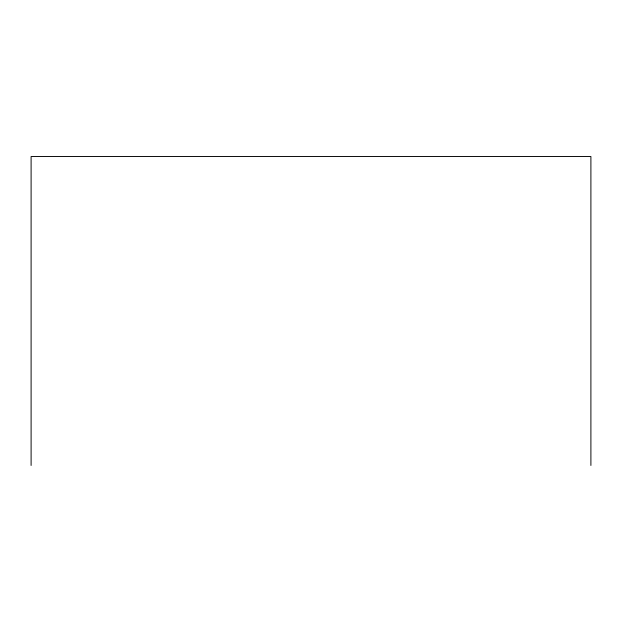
<?xml version="1.0" encoding="UTF-8"?>
<svg xmlns="http://www.w3.org/2000/svg" width="622" height="622" viewBox="0 0 622 622"><rect width="100%" height="100%" fill="white"/><g stroke="black" fill="none" stroke-linecap="round" stroke-linejoin="round"><path stroke-width="0.93" d="M590.9 465.466L590.9 156.534L31.1 156.534L31.1 465.466"/></g></svg>
